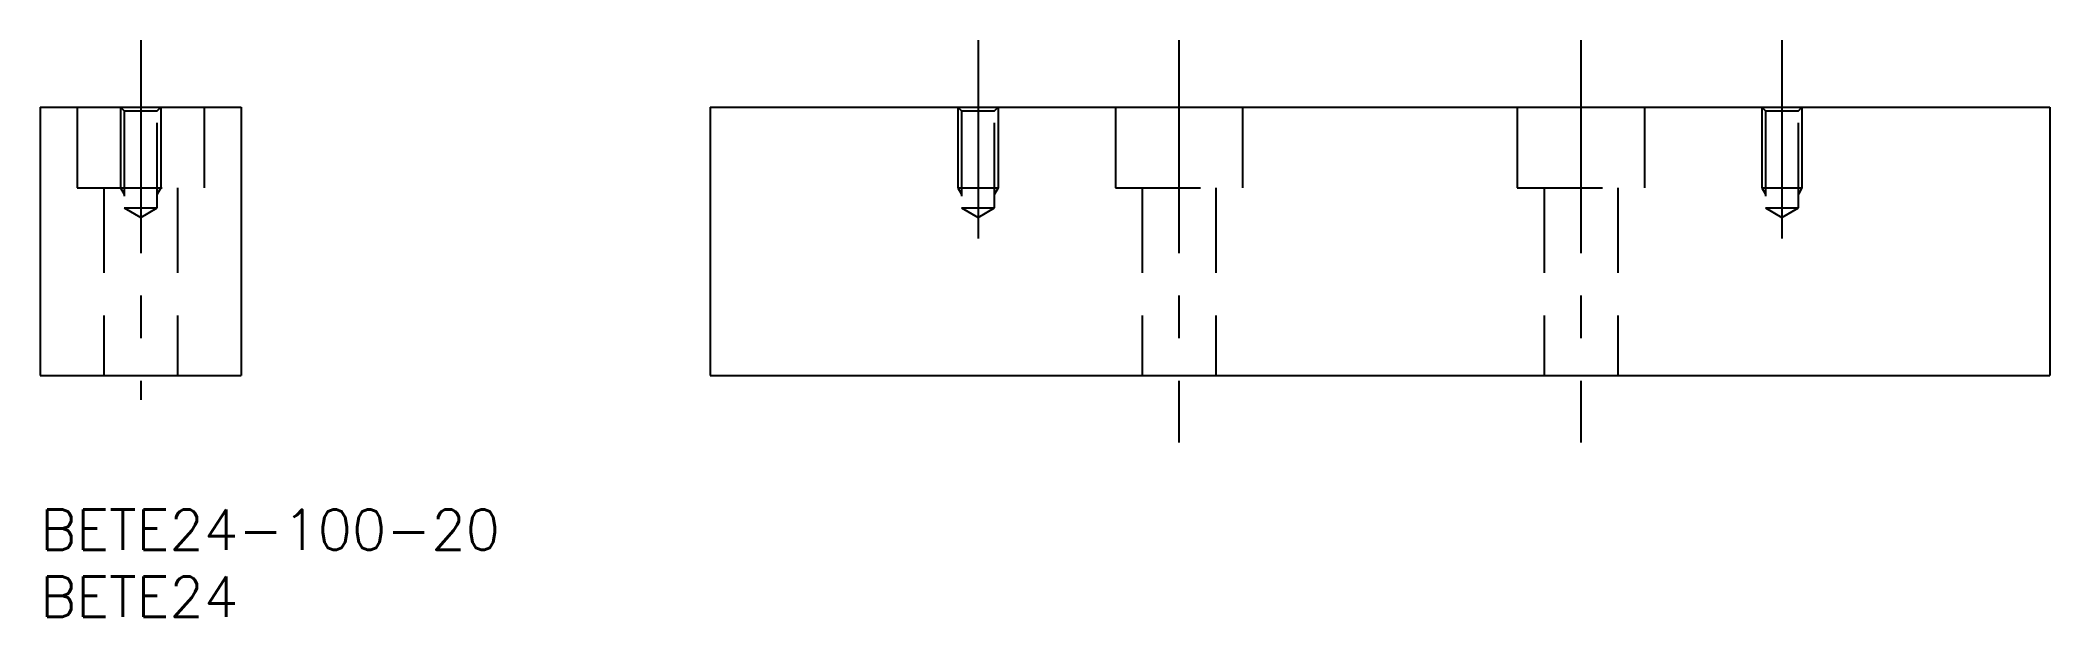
# Model space of a CAD drawing. Extents: x 0 to 150, y -8 to 35.
import ezdxf

# ---------------------------------------------------------------- set-up
doc = ezdxf.new("R2010")
doc.units = 0
doc.header["$LTSCALE"] = 0.5
doc.linetypes.add('CENTER', pattern=[50.8, 31.75, -6.35, 6.35, -6.35])
doc.linetypes.add('DASHED', pattern=[19.05, 12.7, -6.35])
for name, color, linetype in [('MSM_CENTER', 1, 'CENTER'), ('MSM_CONTINUOUS', 7, 'CONTINUOUS'), ('MSM_DASHED', 4, 'DASHED'), ('MSM_PART_NUMBER', 7, 'CONTINUOUS')]:
    doc.layers.add(name, color=color, linetype=linetype)
doc.styles.get("Standard").update_dxf_attribs({"font": 'txt.shx', "height": 3, "bigfont": 'bigfont.shx'})

msp = doc.modelspace()

# ---------------------------------------------------------------- linework, layer by layer
at = {"layer": 'MSM_CENTER'}
for p, q in [((7.5, 35), (7.5, 8.18)), ((70, 35), (70, 20.21)), ((85, 35), (85, 5)), ((115, 35), (115, 5)), ((130, 35), (130, 20.21))]:
    msp.add_line(p, q, dxfattribs=at)
at = {"layer": 'MSM_CONTINUOUS'}
for p, q in [((0, 30), (0, 10)), ((0, 30), (15, 30)), ((15, 30), (15, 10)), ((50, 30), (150, 30)), ((50, 30), (50, 10)), ((150, 30), (150, 10)), ((0, 10), (15, 10)), ((50, 10), (150, 10))]:
    msp.add_line(p, q, dxfattribs=at)
at = {"layer": 'MSM_DASHED'}
for p, q in [((2.75, 30), (2.75, 24)), ((12.25, 30), (12.25, 24)), ((68.5, 30), (68.77, 29.73)), ((68.5, 30), (68.5, 24)), ((71.23, 29.73), (71.5, 30)), ((71.5, 30), (71.5, 24)), ((80.25, 30), (80.25, 24)), ((89.75, 30), (89.75, 24)), ((110.25, 30), (110.25, 24)), ((119.75, 30), (119.75, 24)), ((128.5, 30), (128.77, 29.73)), ((128.5, 30), (128.5, 24)), ((131.23, 29.73), (131.5, 30)), ((131.5, 30), (131.5, 24)), ((6, 30), (6.27, 29.73)), ((6, 30), (6, 24)), ((6.27, 29.73), (6.27, 22.5)), ((6.27, 29.73), (8.73, 29.73)), ((8.73, 29.73), (9, 30)), ((8.73, 22.5), (8.73, 29.73)), ((9, 30), (9, 24)), ((68.77, 29.73), (68.77, 22.5)), ((68.77, 29.73), (71.23, 29.73)), ((71.23, 22.5), (71.23, 29.73)), ((128.77, 29.73), (128.77, 22.5)), ((128.77, 29.73), (131.23, 29.73)), ((131.23, 22.5), (131.23, 29.73)), ((2.75, 24), (12.25, 24)), ((4.75, 24), (4.75, 10)), ((10.25, 24), (10.25, 10)), ((68.5, 24), (71.5, 24)), ((68.5, 24), (68.77, 23.53)), ((71.5, 24), (71.23, 23.53)), ((80.25, 24), (89.75, 24)), ((82.25, 24), (82.25, 10)), ((87.75, 24), (87.75, 10)), ((110.25, 24), (119.75, 24)), ((112.25, 24), (112.25, 10)), ((117.75, 24), (117.75, 10)), ((128.5, 24), (131.5, 24)), ((128.5, 24), (128.77, 23.53)), ((131.5, 24), (131.23, 23.53)), ((6, 24), (9, 24)), ((6, 24), (6.27, 23.53)), ((9, 24), (8.73, 23.53)), ((68.77, 22.5), (70, 21.79)), ((68.77, 22.5), (71.23, 22.5)), ((70, 21.79), (71.23, 22.5)), ((128.77, 22.5), (130, 21.79)), ((128.77, 22.5), (131.23, 22.5)), ((130, 21.79), (131.23, 22.5)), ((6.27, 22.5), (7.5, 21.79)), ((6.27, 22.5), (8.73, 22.5)), ((7.5, 21.79), (8.73, 22.5))]:
    msp.add_line(p, q, dxfattribs=at)

# ---------------------------------------------------------------- texts
at = {"layer": 'MSM_PART_NUMBER'}
for s, p in [('BETE24-100-20', (0, -3)), ('BETE24', (0, -8))]:
    msp.add_text(s, height=3, dxfattribs=at).set_placement(p)

doc.saveas('drawing.dxf')
